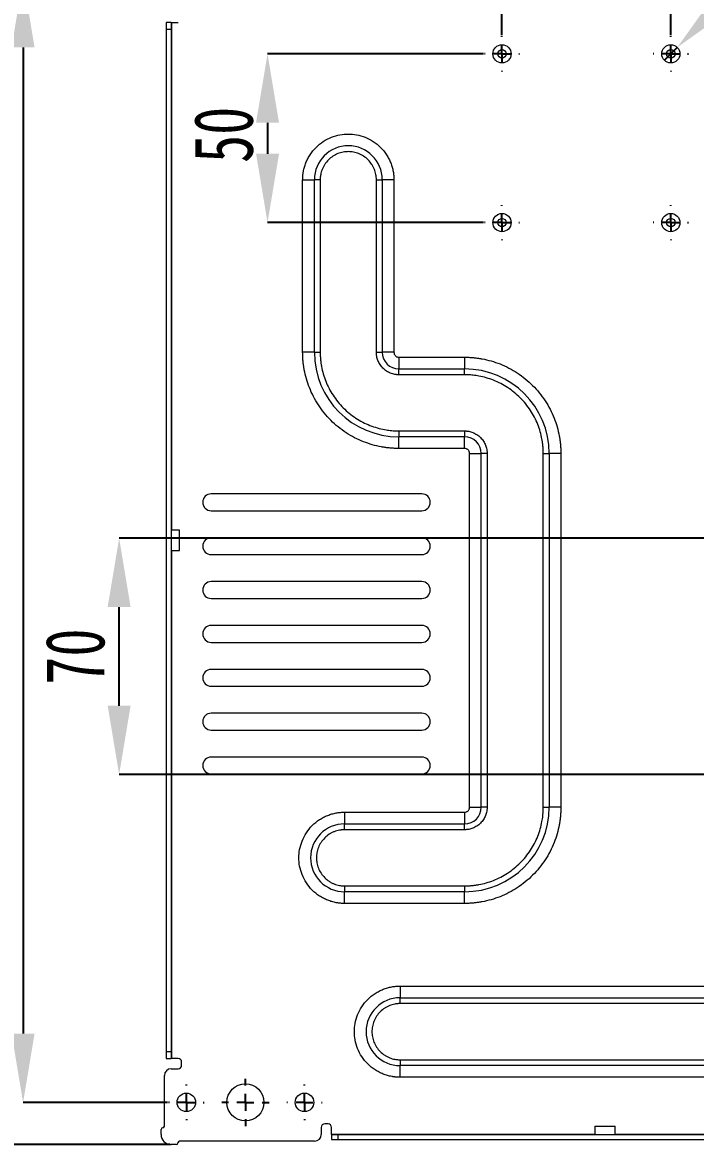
# Model space of a CAD drawing. Header units: millimetres. Extents: x 2 to 901, y 2 to 348.
# Drawn here: x 475.2 to 515.1, y 160.2 to 226.7 of the extents above; entities that cross this region are included whole.
import ezdxf

# ---------------------------------------------------------------- set-up
doc = ezdxf.new("R2010")
doc.units = ezdxf.units.MM
doc.header["$PDSIZE"] = -1
doc.layers.add('图框', color=7, linetype='Continuous')
doc.styles.add('SLDTEXTSTYLE4', font='TXT', dxfattribs={"width": 0.7})
doc.dimstyles.new('SLDDIMSTYLE0', dxfattribs={"dimtxt": 3.5, "dimasz": 4.08, "dimexe": 0, "dimexo": 0.0625, "dimgap": 0.875, "dimtad": 2, "dimdec": 1, "dimlfac": 5, "dimrnd": 1e-09, "dimzin": 12, "dimdsep": 46, "dimtxsty": 'SLDTEXTSTYLE4', "dimsah": 1, "dimcen": 0.09, "dimadec": 0, "dimazin": 3, "dimtfac": 1, "dimtdec": 1, "dimtofl": 0, "dimtmove": 0, "dimatfit": 3, "dimfxl": 1, "dimfrac": 2, "dimtolj": 1, "dimtzin": 12, "dimarcsym": 0})
doc.dimstyles.new('SLDDIMSTYLE1', dxfattribs={"dimtxt": 3.5, "dimasz": 4.08, "dimexe": 0, "dimexo": 0.0625, "dimgap": 0.875, "dimtad": 2, "dimdec": 1, "dimlfac": 5, "dimrnd": 1e-09, "dimzin": 12, "dimdsep": 46, "dimtxsty": 'SLDTEXTSTYLE4', "dimsah": 1, "dimcen": 0.09, "dimadec": 0, "dimazin": 3, "dimtfac": 1, "dimtdec": 1, "dimtmove": 0, "dimatfit": 0, "dimfxl": 1, "dimfrac": 2, "dimtolj": 1, "dimtzin": 12, "dimarcsym": 0})
doc.dimstyles.new('SLDDIMSTYLE2', dxfattribs={"dimtxt": 3.5, "dimasz": 4.08, "dimexe": 0, "dimexo": 0.0625, "dimgap": 0.875, "dimtad": 2, "dimdec": 1, "dimlfac": 5, "dimrnd": 1e-09, "dimzin": 12, "dimdsep": 46, "dimtxsty": 'SLDTEXTSTYLE4', "dimblk1": 'NONE', "dimsah": 1, "dimcen": 0, "dimadec": 0, "dimazin": 3, "dimtfac": 1, "dimtdec": 1, "dimtmove": 0, "dimatfit": 3, "dimldrblk": 'NONE', "dimfxl": 1, "dimfrac": 2, "dimtolj": 1, "dimtzin": 12, "dimarcsym": 0})

# ---------------------------------------------------------------- blocks, each defined once
blk = doc.blocks.new('_D_1')
at = {"layer": 'Defpoints', "color": 0, "transparency": 16777216}
for p in [(484.018, 231.834), (470.159, 160.234), (484.018, 160.234)]:
    blk.add_point(p, dxfattribs=at)
at = {"layer": '图框', "color": 0, "lineweight": -2, "transparency": 16777216}
for p, q in [((483.956, 231.834), (470.159, 231.834)), ((470.159, 227.754), (470.159, 164.314)), ((483.956, 160.234), (470.159, 160.234))]:
    blk.add_line(p, q, dxfattribs=at)
at = {"layer": '图框', "color": 0, "transparency": 16777216}
for points in [[(469.479, 227.754), (470.839, 227.754), (470.159, 231.834)], [(469.479, 164.314), (470.839, 164.314), (470.159, 160.234)]]:
    blk.add_solid(points, dxfattribs=at)
at = {"layer": '图框', "color": 0, "transparency": 16777216, "insert": (465.784, 191.903), "char_height": 3.5, "attachment_point": 2, "rotation": 90, "style": 'SLDTEXTSTYLE4'}
blk.add_mtext('\\A1;358', dxfattribs=at)
blk = doc.blocks.new('_D_4')
at = {"layer": 'Defpoints', "color": 0, "transparency": 16777216}
for p in [(483.868, 229.334), (475.245, 162.734), (483.868, 162.734)]:
    blk.add_point(p, dxfattribs=at)
at = {"layer": '图框', "color": 0, "lineweight": -2, "transparency": 16777216}
for p, q in [((483.806, 229.334), (475.245, 229.334)), ((475.245, 225.254), (475.245, 166.814)), ((483.806, 162.734), (475.245, 162.734))]:
    blk.add_line(p, q, dxfattribs=at)
at = {"layer": '图框', "color": 0, "transparency": 16777216}
for points in [[(474.565, 225.254), (475.925, 225.254), (475.245, 229.334)], [(474.565, 166.814), (475.925, 166.814), (475.245, 162.734)]]:
    blk.add_solid(points, dxfattribs=at)
at = {"layer": '图框', "color": 0, "transparency": 16777216, "insert": (470.87, 191.903), "char_height": 3.5, "attachment_point": 2, "rotation": 90, "style": 'SLDTEXTSTYLE4'}
blk.add_mtext('\\A1;333', dxfattribs=at)
blk = doc.blocks.new('_D_5')
at = {"layer": 'Defpoints', "color": 0, "transparency": 16777216}
for p in [(513.618, 236.634), (503.618, 225.913), (513.618, 225.913)]:
    blk.add_point(p, dxfattribs=at)
at = {"layer": '图框', "color": 0, "lineweight": -2, "transparency": 16777216}
for p, q in [((503.618, 225.975), (503.618, 236.634)), ((507.698, 236.634), (509.538, 236.634)), ((513.618, 225.975), (513.618, 236.634))]:
    blk.add_line(p, q, dxfattribs=at)
at = {"layer": '图框', "color": 0, "transparency": 16777216}
for points in [[(507.698, 237.314), (507.698, 235.954), (503.618, 236.634)], [(509.538, 237.314), (509.538, 235.954), (513.618, 236.634)]]:
    blk.add_solid(points, dxfattribs=at)
at = {"layer": '图框', "color": 0, "transparency": 16777216, "insert": (509.337, 241.009), "char_height": 3.5, "attachment_point": 2, "style": 'SLDTEXTSTYLE4'}
blk.add_mtext('\\A1;50', dxfattribs=at)
blk = doc.blocks.new('_D_6')
at = {"layer": 'Defpoints', "color": 0, "transparency": 16777216}
for p in [(502.578, 224.873), (489.728, 214.873), (502.578, 214.873)]:
    blk.add_point(p, dxfattribs=at)
at = {"layer": '图框', "color": 0, "lineweight": -2, "transparency": 16777216}
for p, q in [((502.516, 224.873), (489.728, 224.873)), ((489.728, 220.793), (489.728, 218.953)), ((502.516, 214.873), (489.728, 214.873))]:
    blk.add_line(p, q, dxfattribs=at)
at = {"layer": '图框', "color": 0, "transparency": 16777216}
for points in [[(489.048, 220.793), (490.408, 220.793), (489.728, 224.873)], [(489.048, 218.953), (490.408, 218.953), (489.728, 214.873)]]:
    blk.add_solid(points, dxfattribs=at)
at = {"layer": '图框', "color": 0, "transparency": 16777216, "insert": (485.353, 220.073), "char_height": 3.5, "attachment_point": 2, "rotation": 90, "style": 'SLDTEXTSTYLE4'}
blk.add_mtext('\\A1;50', dxfattribs=at)
blk = doc.blocks.new('_D_7')
at = {"layer": 'Defpoints', "color": 0, "transparency": 16777216}
for p in [(514, 225.254), (513.236, 224.491)]:
    blk.add_point(p, dxfattribs=at)
at = {"layer": '图框', "color": 0, "lineweight": -2, "transparency": 16777216}
for p, q in [((538.906, 250.161), (516.885, 228.139)), ((513.236, 224.491), (514, 225.254))]:
    blk.add_line(p, q, dxfattribs=at)
at = {"layer": '图框', "color": 0, "transparency": 16777216}
blk.add_solid([(516.404, 228.62), (517.366, 227.659), (514, 225.254)], dxfattribs=at)
at = {"layer": '图框', "color": 0, "transparency": 16777216, "insert": (518.447, 235.889), "char_height": 3.5, "attachment_point": 1, "rotation": 45, "style": 'SLDTEXTSTYLE4'}
blk.add_mtext('\\A1;4-BOS-M3*8', dxfattribs=at)
blk = doc.blocks.new('_NONE')
blk = doc.blocks.new('_D_12')
at = {"layer": 'Defpoints', "color": 0, "transparency": 16777216}
for p in [(480.936, 196.162), (520.618, 196.162), (520.618, 182.162)]:
    blk.add_point(p, dxfattribs=at)
at = {"layer": '图框', "color": 0, "lineweight": -2, "transparency": 16777216}
for p, q in [((520.556, 196.162), (480.936, 196.162)), ((480.936, 186.242), (480.936, 192.082)), ((520.556, 182.162), (480.936, 182.162))]:
    blk.add_line(p, q, dxfattribs=at)
at = {"layer": '图框', "color": 0, "transparency": 16777216}
for points in [[(480.256, 192.082), (481.616, 192.082), (480.936, 196.162)], [(480.256, 186.242), (481.616, 186.242), (480.936, 182.162)]]:
    blk.add_solid(points, dxfattribs=at)
at = {"layer": '图框', "color": 0, "transparency": 16777216, "insert": (476.561, 189.153), "char_height": 3.5, "attachment_point": 2, "rotation": 90, "style": 'SLDTEXTSTYLE4'}
blk.add_mtext('\\A1;70', dxfattribs=at)
blk = doc.blocks.new('SW_CENTERMARKSYMBOL_10')
at = {"layer": '图框', "color": 0}
for p, q in [((0, 1), (0, 1.04)), ((-1, 0), (-1.04, 0)), ((0, 0), (-0.5, 0)), ((0, 0), (0, 0.5)), ((0, 0), (0, -0.5)), ((0, 0), (0.5, 0)), ((1, 0), (1.04, 0)), ((0, -1), (0, -1.04))]:
    blk.add_line(p, q, dxfattribs=at)
blk = doc.blocks.new('SW_CENTERMARKSYMBOL_13')
at = {"layer": '图框', "color": 0}
for p, q in [((0, 1), (0, 1.04)), ((-1, 0), (-1.04, 0)), ((0, 0), (-0.5, 0)), ((0, 0), (0, 0.5)), ((0, 0), (0, -0.5)), ((0, 0), (0.5, 0)), ((1, 0), (1.04, 0)), ((0, -1), (0, -1.04))]:
    blk.add_line(p, q, dxfattribs=at)
blk = doc.blocks.new('SW_CENTERMARKSYMBOL_15')
at = {"layer": '图框', "color": 0}
for p, q in [((0, 1), (0, 1.04)), ((-1, 0), (-1.04, 0)), ((0, 0), (-0.5, 0)), ((0, 0), (0, 0.5)), ((0, 0), (0, -0.5)), ((0, 0), (0.5, 0)), ((1, 0), (1.04, 0)), ((0, -1), (0, -1.04))]:
    blk.add_line(p, q, dxfattribs=at)
blk = doc.blocks.new('SW_CENTERMARKSYMBOL_17')
at = {"layer": '图框', "color": 0}
for p, q in [((0, 1), (0, 1.04)), ((-1, 0), (-1.04, 0)), ((0, 0), (-0.5, 0)), ((0, 0), (0, 0.5)), ((0, 0), (0, -0.5)), ((0, 0), (0.5, 0)), ((1, 0), (1.04, 0)), ((0, -1), (0, -1.04))]:
    blk.add_line(p, q, dxfattribs=at)
blk = doc.blocks.new('SW_CENTERMARKSYMBOL_21')
at = {"layer": '图框', "color": 0}
for p, q in [((0, 1), (0, 1.4)), ((-1, 0), (-1.4, 0)), ((0, 0), (-0.5, 0)), ((0, 0), (0, 0.5)), ((0, 0), (0, -0.5)), ((0, 0), (0.5, 0)), ((1, 0), (1.4, 0)), ((0, -1), (0, -1.4))]:
    blk.add_line(p, q, dxfattribs=at)
blk = doc.blocks.new('SW_CENTERMARKSYMBOL_29')
at = {"layer": '图框', "color": 0}
for p, q in [((0, 1), (0, 1.05)), ((-1, 0), (-1.05, 0)), ((0, 0), (-0.5, 0)), ((0, 0), (0, 0.5)), ((0, 0), (0, -0.5)), ((0, 0), (0.5, 0)), ((1, 0), (1.05, 0)), ((0, -1), (0, -1.05))]:
    blk.add_line(p, q, dxfattribs=at)
blk = doc.blocks.new('SW_CENTERMARKSYMBOL_30')
at = {"layer": '图框', "color": 0}
for p, q in [((0, 1), (0, 1.05)), ((-1, 0), (-1.05, 0)), ((0, 0), (-0.5, 0)), ((0, 0), (0, 0.5)), ((0, 0), (0, -0.5)), ((0, 0), (0.5, 0)), ((1, 0), (1.05, 0)), ((0, -1), (0, -1.05))]:
    blk.add_line(p, q, dxfattribs=at)

msp = doc.modelspace()

# ---------------------------------------------------------------- linework, layer by layer
at = {"color": 7, "linetype": 'Continuous', "lineweight": 15}
for p, q in [((484.018, 226.734), (483.718, 226.734)), ((483.718, 226.734), (483.718, 226.334)), ((483.718, 226.334), (483.718, 165.734)), ((483.718, 226.334), (484.018, 226.334)), ((484.018, 226.734), (484.018, 226.334)), ((484.018, 226.734), (484.038, 226.734)), ((484.018, 226.334), (484.018, 165.734)), ((484.038, 226.734), (484.438, 226.734)), ((491.808, 207.19), (491.808, 217.413)), ((491.808, 217.413), (492.501, 217.413)), ((492.501, 207.19), (492.501, 217.413)), ((492.848, 217.413), (492.501, 217.413)), ((492.848, 217.413), (492.848, 207.19)), ((496.176, 217.413), (496.523, 217.413)), ((496.176, 207.19), (496.176, 217.413)), ((496.523, 217.413), (496.523, 207.19)), ((497.216, 217.413), (496.523, 217.413)), ((497.216, 217.413), (497.216, 207.19)), ((492.501, 207.19), (491.808, 207.19)), ((492.501, 207.19), (492.848, 207.19)), ((496.176, 207.19), (496.523, 207.19)), ((497.216, 207.19), (496.523, 207.19)), ((497.512, 206.894), (501.401, 206.894)), ((497.512, 206.894), (497.512, 206.201)), ((501.401, 206.894), (501.401, 206.201)), ((497.512, 206.201), (501.401, 206.201)), ((497.512, 205.855), (497.512, 206.201)), ((501.401, 205.855), (501.401, 206.201)), ((501.401, 205.855), (497.512, 205.855)), ((497.512, 202.526), (497.512, 202.179)), ((497.512, 202.526), (501.401, 202.526)), ((501.401, 202.179), (497.512, 202.179)), ((497.512, 201.487), (497.512, 202.179)), ((501.401, 202.526), (501.401, 202.179)), ((501.401, 201.487), (501.401, 202.179)), ((501.401, 201.487), (497.512, 201.487)), ((501.698, 180.227), (501.698, 201.19)), ((501.698, 201.19), (502.391, 201.19)), ((502.391, 180.227), (502.391, 201.19)), ((502.737, 201.19), (502.391, 201.19)), ((502.737, 201.19), (502.737, 180.227)), ((506.066, 201.19), (506.412, 201.19)), ((506.066, 180.227), (506.066, 201.19)), ((506.412, 201.19), (506.412, 180.227)), ((507.105, 201.19), (506.412, 201.19)), ((507.105, 201.19), (507.105, 180.227)), ((498.864, 198.797), (486.386, 198.797)), ((486.386, 197.797), (498.864, 197.797)), ((484.518, 196.636), (484.018, 196.636)), ((484.518, 195.436), (484.518, 196.636)), ((498.864, 196.197), (486.386, 196.197)), ((484.018, 195.436), (484.518, 195.436)), ((486.386, 195.197), (498.864, 195.197)), ((498.864, 193.597), (486.386, 193.597)), ((486.386, 192.597), (498.864, 192.597)), ((498.864, 190.997), (486.386, 190.997)), ((486.386, 189.997), (498.864, 189.997)), ((498.864, 188.397), (486.386, 188.397)), ((486.386, 187.397), (498.864, 187.397)), ((498.864, 185.797), (486.386, 185.797)), ((486.386, 184.797), (498.864, 184.797)), ((498.864, 183.197), (486.386, 183.197)), ((486.386, 182.197), (498.864, 182.197)), ((501.698, 180.227), (502.391, 180.227)), ((502.737, 180.227), (502.391, 180.227)), ((506.066, 180.227), (506.412, 180.227)), ((507.105, 180.227), (506.412, 180.227)), ((494.289, 179.931), (501.401, 179.931)), ((494.289, 179.931), (494.289, 179.238)), ((501.401, 179.931), (501.401, 179.238)), ((494.289, 179.238), (501.401, 179.238)), ((494.289, 178.892), (494.289, 179.238)), ((501.401, 178.892), (494.289, 178.892)), ((501.401, 178.892), (501.401, 179.238)), ((494.289, 175.563), (494.289, 175.216)), ((494.289, 175.563), (501.401, 175.563)), ((501.401, 175.563), (501.401, 175.216)), ((501.401, 175.216), (494.289, 175.216)), ((494.289, 174.524), (494.289, 175.216)), ((501.401, 174.524), (501.401, 175.216)), ((501.401, 174.524), (494.289, 174.524)), ((497.578, 169.627), (567.024, 169.627)), ((497.578, 169.627), (497.578, 168.934)), ((497.578, 168.934), (567.024, 168.934)), ((497.578, 168.588), (497.578, 168.934)), ((567.024, 168.588), (497.578, 168.588)), ((484.018, 165.734), (483.718, 165.734)), ((483.718, 165.734), (483.718, 165.334)), ((484.018, 165.734), (484.018, 165.334)), ((483.718, 165.334), (484.018, 165.334)), ((484.038, 165.334), (484.018, 165.334)), ((484.438, 165.334), (484.038, 165.334)), ((484.638, 164.93), (484.638, 165.134)), ((497.578, 165.259), (497.578, 164.913)), ((497.578, 165.259), (567.024, 165.259)), ((483.618, 161.334), (483.618, 164.33)), ((484.018, 164.73), (484.438, 164.73)), ((567.024, 164.913), (497.578, 164.913)), ((497.578, 164.22), (497.578, 164.913)), ((567.024, 164.22), (497.578, 164.22)), ((483.418, 160.834), (483.418, 161.134)), ((492.914, 161.254), (492.914, 160.834)), ((493.318, 161.454), (493.114, 161.454)), ((493.518, 160.854), (493.518, 161.254)), ((509.118, 161.334), (509.118, 160.834)), ((509.118, 161.334), (509.718, 161.334)), ((509.718, 161.334), (510.318, 161.334)), ((510.318, 160.834), (510.318, 161.334)), ((492.514, 160.434), (484.518, 160.434)), ((493.518, 160.834), (493.518, 160.854)), ((493.518, 160.834), (493.518, 160.534)), ((493.518, 160.834), (493.918, 160.834)), ((493.518, 160.534), (493.918, 160.534)), ((493.918, 160.534), (493.918, 160.834)), ((493.918, 160.834), (572.518, 160.834)), ((493.918, 160.534), (572.518, 160.534)), ((484.318, 160.234), (484.018, 160.234))]:
    msp.add_line(p, q, dxfattribs=at)
at = {"color": 8, "linetype": 'Continuous', "lineweight": 15}
for p, q in [((484.038, 226.734), (484.038, 196.636)), ((484.038, 195.436), (484.038, 165.334)), ((493.518, 160.854), (509.118, 160.854)), ((510.318, 160.854), (532.618, 160.854))]:
    msp.add_line(p, q, dxfattribs=at)
at = {"color": 7, "linetype": 'Continuous', "lineweight": 15}
for centre, radius in [((503.618, 224.873), 0.54), ((503.618, 224.873), 0.25), ((513.618, 224.873), 0.54), ((513.618, 224.873), 0.25), ((503.618, 214.873), 0.54), ((503.618, 214.873), 0.25), ((513.618, 214.873), 0.54), ((513.618, 214.873), 0.25), ((488.418, 162.734), 1.1), ((484.918, 162.734), 0.55), ((491.918, 162.734), 0.55)]:
    msp.add_circle(centre, radius, dxfattribs=at)
for centre, radius, start, end in [((494.512, 217.413), 2.011, 0, 180), ((497.512, 207.19), 5.011, 180, 270), ((497.512, 207.19), 0.989, 180, 270), ((501.401, 201.19), 5.011, 360, 90), ((501.401, 201.19), 0.989, 360, 90), ((486.386, 198.297), 0.5, 90, 270), ((498.864, 198.297), 0.5, 270, 90), ((486.386, 195.697), 0.5, 90, 270), ((498.864, 195.697), 0.5, 270, 90), ((486.386, 193.097), 0.5, 90, 270), ((498.864, 193.097), 0.5, 270, 90), ((486.386, 190.497), 0.5, 90, 270), ((498.864, 190.497), 0.5, 270, 90), ((486.386, 187.897), 0.5, 90, 270), ((498.864, 187.897), 0.5, 270, 90), ((486.386, 185.297), 0.5, 90, 270), ((498.864, 185.297), 0.5, 270, 90), ((486.386, 182.697), 0.5, 90, 270), ((498.864, 182.697), 0.5, 270, 90), ((501.401, 180.227), 5.011, 270, 360), ((501.401, 180.227), 0.989, 270, 360), ((494.289, 177.227), 2.011, 90, 270), ((497.578, 166.924), 2.011, 90, 270), ((484.438, 165.134), 0.2, 0, 90), ((484.438, 164.93), 0.2, 270, 0), ((484.018, 164.33), 0.4, 90, 180), ((483.518, 161.134), 0.1, 90, 180), ((483.518, 161.334), 0.1, 270, 0), ((493.114, 161.254), 0.2, 90, 180), ((493.318, 161.254), 0.2, 0, 90), ((484.018, 160.834), 0.6, 180, 270), ((484.318, 160.334), 0.1, 270, 0), ((484.518, 160.334), 0.1, 90, 180), ((492.514, 160.834), 0.4, 270, 0)]:
    msp.add_arc(centre, radius, start, end, dxfattribs=at)
for points, knots in [([(491.809, 217.413), (491.809, 217.437), (491.809, 217.484), (491.812, 217.555), (491.816, 217.625), (491.823, 217.695), (491.831, 217.765), (491.841, 217.835), (491.864, 217.968), (491.91, 218.161), (491.996, 218.413), (492.107, 218.659), (492.293, 218.977), (492.587, 219.339), (493.019, 219.69), (493.504, 219.941), (494.008, 220.086), (494.512, 220.132), (495.017, 220.086), (495.521, 219.941), (496.005, 219.69), (496.437, 219.339), (496.731, 218.977), (496.917, 218.659), (497.029, 218.413), (497.115, 218.161), (497.164, 217.951), (497.191, 217.783), (497.205, 217.66), (497.214, 217.537), (497.215, 217.454), (497.216, 217.413)], [0, 0, 0, 0, 0.008343, 0.016672, 0.024993, 0.033312, 0.041634, 0.049965, 0.058311, 0.0892, 0.120102, 0.15228, 0.18447, 0.250119, 0.315767, 0.380052, 0.441771, 0.500002, 0.558232, 0.619951, 0.684236, 0.749885, 0.815534, 0.847711, 0.879901, 0.910791, 0.941693, 0.956282, 0.970843, 0.985406, 1, 1, 1, 1]), ([(496.176, 217.413), (496.176, 217.43), (496.176, 217.464), (496.174, 217.515), (496.17, 217.565), (496.164, 217.616), (496.157, 217.666), (496.143, 217.752), (496.114, 217.874), (496.061, 218.029), (495.992, 218.18), (495.878, 218.376), (495.697, 218.598), (495.431, 218.815), (495.133, 218.969), (494.823, 219.058), (494.512, 219.087), (494.201, 219.058), (493.891, 218.969), (493.593, 218.815), (493.327, 218.598), (493.146, 218.376), (493.032, 218.18), (492.963, 218.029), (492.91, 217.874), (492.878, 217.736), (492.859, 217.616), (492.85, 217.515), (492.848, 217.447), (492.848, 217.413)], [0, 0, 0, 0, 0.009731, 0.019444, 0.02915, 0.038857, 0.048574, 0.05831, 0.089196, 0.120102, 0.152276, 0.18447, 0.250119, 0.315768, 0.380053, 0.441772, 0.500003, 0.558234, 0.619953, 0.684238, 0.749888, 0.815537, 0.84771, 0.879904, 0.91079, 0.941696, 0.961138, 0.980549, 1, 1, 1, 1]), ([(497.512, 201.487), (497.477, 201.487), (497.408, 201.487), (497.303, 201.49), (497.199, 201.495), (497.095, 201.502), (496.991, 201.51), (496.887, 201.521), (496.784, 201.533), (496.68, 201.547), (496.577, 201.563), (496.327, 201.607), (495.934, 201.7), (495.402, 201.881), (494.884, 202.117), (494.382, 202.41), (493.909, 202.755), (493.472, 203.15), (493.077, 203.588), (492.732, 204.06), (492.439, 204.562), (492.203, 205.08), (492.022, 205.612), (491.921, 206.039), (491.868, 206.358), (491.841, 206.565), (491.823, 206.773), (491.811, 206.981), (491.809, 207.121), (491.809, 207.19)], [0, 0, 0, 0, 0.011675, 0.023335, 0.034983, 0.046624, 0.058261, 0.069898, 0.081539, 0.093188, 0.10485, 0.116527, 0.178262, 0.240009, 0.304317, 0.368637, 0.434314, 0.500002, 0.565679, 0.631368, 0.695676, 0.759996, 0.821731, 0.883478, 0.906812, 0.9301, 0.953373, 0.976662, 1, 1, 1, 1]), ([(492.848, 207.19), (492.848, 207.159), (492.848, 207.095), (492.851, 207), (492.856, 206.906), (492.863, 206.811), (492.871, 206.717), (492.882, 206.623), (492.895, 206.529), (492.909, 206.435), (492.946, 206.224), (493.022, 205.899), (493.17, 205.465), (493.363, 205.041), (493.603, 204.631), (493.885, 204.244), (494.208, 203.886), (494.566, 203.563), (494.952, 203.281), (495.363, 203.041), (495.787, 202.849), (496.221, 202.7), (496.571, 202.618), (496.832, 202.575), (497.001, 202.553), (497.171, 202.537), (497.341, 202.528), (497.455, 202.526), (497.512, 202.526)], [0, 0, 0, 0, 0.012971, 0.025924, 0.038863, 0.051795, 0.064725, 0.077657, 0.090598, 0.103553, 0.116527, 0.17826, 0.240008, 0.304315, 0.368637, 0.434312, 0.500002, 0.565678, 0.631368, 0.695675, 0.759996, 0.82173, 0.883478, 0.906811, 0.930099, 0.953372, 0.976662, 1, 1, 1, 1]), ([(497.512, 205.855), (497.496, 205.855), (497.463, 205.855), (497.414, 205.858), (497.366, 205.862), (497.317, 205.869), (497.243, 205.881), (497.142, 205.905), (497.018, 205.947), (496.897, 206.002), (496.74, 206.094), (496.561, 206.239), (496.416, 206.418), (496.324, 206.575), (496.269, 206.696), (496.226, 206.821), (496.2, 206.931), (496.186, 207.028), (496.178, 207.109), (496.177, 207.163), (496.176, 207.19)], [0, 0, 0, 0, 0.023336, 0.046629, 0.069911, 0.093213, 0.116565, 0.178303, 0.240092, 0.304405, 0.368768, 0.500006, 0.631244, 0.695556, 0.759919, 0.821658, 0.883446, 0.922311, 0.961113, 1, 1, 1, 1]), ([(497.216, 207.19), (497.22, 207.153), (497.226, 207.095), (497.263, 207.026), (497.301, 206.979), (497.348, 206.941), (497.417, 206.904), (497.475, 206.898), (497.512, 206.894)], [0, 0, 0, 0, 0.239463, 0.369612, 0.500026, 0.630187, 0.76056, 1, 1, 1, 1]), ([(501.401, 206.894), (501.436, 206.894), (501.506, 206.893), (501.61, 206.89), (501.714, 206.886), (501.819, 206.879), (501.922, 206.87), (502.026, 206.86), (502.13, 206.847), (502.233, 206.833), (502.336, 206.817), (502.586, 206.773), (502.98, 206.68), (503.511, 206.499), (504.029, 206.263), (504.531, 205.97), (505.004, 205.625), (505.441, 205.23), (505.836, 204.793), (506.181, 204.32), (506.474, 203.818), (506.71, 203.3), (506.892, 202.769), (506.992, 202.341), (507.045, 202.022), (507.072, 201.815), (507.091, 201.608), (507.103, 201.399), (507.104, 201.26), (507.105, 201.19)], [0, 0, 0, 0, 0.011675, 0.023335, 0.034983, 0.046624, 0.058261, 0.069898, 0.081539, 0.093188, 0.10485, 0.116527, 0.178262, 0.240009, 0.304317, 0.368637, 0.434314, 0.500002, 0.565679, 0.631368, 0.695676, 0.759996, 0.821731, 0.883478, 0.906812, 0.9301, 0.953373, 0.976662, 1, 1, 1, 1]), ([(506.066, 201.19), (506.065, 201.222), (506.065, 201.285), (506.062, 201.38), (506.057, 201.475), (506.051, 201.569), (506.042, 201.664), (506.031, 201.758), (506.019, 201.852), (506.004, 201.945), (505.968, 202.156), (505.891, 202.481), (505.743, 202.916), (505.55, 203.34), (505.31, 203.75), (505.028, 204.136), (504.705, 204.494), (504.348, 204.817), (503.961, 205.099), (503.551, 205.339), (503.127, 205.532), (502.692, 205.68), (502.343, 205.762), (502.082, 205.806), (501.912, 205.828), (501.743, 205.843), (501.572, 205.853), (501.458, 205.854), (501.401, 205.855)], [0, 0, 0, 0, 0.012971, 0.025924, 0.038863, 0.051795, 0.064725, 0.077657, 0.090598, 0.103553, 0.116527, 0.17826, 0.240008, 0.304315, 0.368637, 0.434312, 0.500002, 0.565678, 0.631368, 0.695675, 0.759996, 0.82173, 0.883478, 0.906811, 0.930099, 0.953372, 0.976662, 1, 1, 1, 1]), ([(501.401, 202.526), (501.418, 202.526), (501.45, 202.525), (501.499, 202.523), (501.548, 202.518), (501.596, 202.512), (501.671, 202.499), (501.771, 202.476), (501.895, 202.433), (502.017, 202.378), (502.174, 202.286), (502.352, 202.141), (502.498, 201.963), (502.589, 201.806), (502.644, 201.684), (502.687, 201.56), (502.713, 201.449), (502.728, 201.353), (502.736, 201.272), (502.736, 201.217), (502.737, 201.19)], [0, 0, 0, 0, 0.023336, 0.046629, 0.069911, 0.093213, 0.116565, 0.178303, 0.240092, 0.304405, 0.368768, 0.500006, 0.631244, 0.695556, 0.759919, 0.821658, 0.883446, 0.922311, 0.961113, 1, 1, 1, 1]), ([(501.698, 201.19), (501.694, 201.227), (501.688, 201.285), (501.651, 201.354), (501.612, 201.401), (501.565, 201.44), (501.496, 201.476), (501.439, 201.483), (501.401, 201.487)], [0, 0, 0, 0, 0.239462, 0.369615, 0.500024, 0.630189, 0.760561, 1, 1, 1, 1]), ([(501.401, 179.931), (501.439, 179.935), (501.496, 179.941), (501.565, 179.978), (501.612, 180.016), (501.651, 180.063), (501.688, 180.132), (501.694, 180.19), (501.698, 180.227)], [0, 0, 0, 0, 0.239439, 0.369571, 0.499973, 0.630167, 0.760538, 1, 1, 1, 1]), ([(507.105, 180.227), (507.105, 180.192), (507.104, 180.123), (507.101, 180.018), (507.097, 179.914), (507.09, 179.81), (507.081, 179.706), (507.071, 179.602), (507.059, 179.499), (507.044, 179.395), (507.028, 179.292), (506.984, 179.042), (506.892, 178.649), (506.71, 178.117), (506.474, 177.599), (506.181, 177.097), (505.836, 176.625), (505.441, 176.187), (505.004, 175.792), (504.531, 175.447), (504.029, 175.154), (503.511, 174.918), (502.98, 174.737), (502.552, 174.636), (502.233, 174.583), (502.026, 174.557), (501.819, 174.538), (501.61, 174.526), (501.471, 174.524), (501.401, 174.524)], [0, 0, 0, 0, 0.011675, 0.023335, 0.034983, 0.046624, 0.058261, 0.069898, 0.081539, 0.093188, 0.10485, 0.116527, 0.178262, 0.240009, 0.304317, 0.368637, 0.434314, 0.500002, 0.565679, 0.631368, 0.695676, 0.759996, 0.821731, 0.883478, 0.906812, 0.9301, 0.953373, 0.976662, 1, 1, 1, 1]), ([(501.401, 175.563), (501.433, 175.563), (501.496, 175.563), (501.591, 175.566), (501.686, 175.571), (501.78, 175.578), (501.875, 175.587), (501.969, 175.597), (502.063, 175.61), (502.157, 175.624), (502.367, 175.661), (502.692, 175.737), (503.127, 175.886), (503.551, 176.078), (503.961, 176.318), (504.348, 176.6), (504.705, 176.923), (505.028, 177.281), (505.31, 177.668), (505.55, 178.078), (505.743, 178.502), (505.891, 178.936), (505.973, 179.286), (506.017, 179.547), (506.039, 179.716), (506.054, 179.886), (506.064, 180.056), (506.065, 180.17), (506.066, 180.227)], [0, 0, 0, 0, 0.012971, 0.025924, 0.038863, 0.051795, 0.064725, 0.077657, 0.090598, 0.103553, 0.116527, 0.17826, 0.240008, 0.304315, 0.368637, 0.434312, 0.500002, 0.565678, 0.631368, 0.695675, 0.759996, 0.82173, 0.883478, 0.906811, 0.930099, 0.953372, 0.976662, 1, 1, 1, 1]), ([(502.737, 180.227), (502.737, 180.211), (502.736, 180.178), (502.734, 180.13), (502.729, 180.081), (502.723, 180.032), (502.711, 179.958), (502.687, 179.858), (502.645, 179.733), (502.589, 179.612), (502.498, 179.455), (502.352, 179.276), (502.174, 179.131), (502.017, 179.039), (501.895, 178.984), (501.771, 178.942), (501.66, 178.915), (501.564, 178.901), (501.483, 178.893), (501.428, 178.892), (501.401, 178.892)], [0, 0, 0, 0, 0.023336, 0.046629, 0.069911, 0.093213, 0.116565, 0.178303, 0.240092, 0.304405, 0.368768, 0.500006, 0.631244, 0.695556, 0.759919, 0.821658, 0.883446, 0.922311, 0.961113, 1, 1, 1, 1]), ([(494.289, 174.524), (494.266, 174.524), (494.218, 174.524), (494.148, 174.527), (494.077, 174.532), (494.007, 174.538), (493.937, 174.546), (493.867, 174.556), (493.734, 174.579), (493.541, 174.625), (493.289, 174.711), (493.043, 174.823), (492.725, 175.008), (492.364, 175.302), (492.013, 175.734), (491.762, 176.219), (491.617, 176.723), (491.57, 177.227), (491.617, 177.732), (491.762, 178.236), (492.013, 178.72), (492.364, 179.153), (492.725, 179.446), (493.043, 179.632), (493.289, 179.744), (493.541, 179.83), (493.752, 179.879), (493.919, 179.906), (494.042, 179.92), (494.165, 179.929), (494.248, 179.93), (494.289, 179.931)], [0, 0, 0, 0, 0.008343, 0.016672, 0.024993, 0.033312, 0.041634, 0.049965, 0.058311, 0.0892, 0.120102, 0.15228, 0.18447, 0.250119, 0.315767, 0.380052, 0.441771, 0.500002, 0.558232, 0.619951, 0.684236, 0.749885, 0.815534, 0.847711, 0.879901, 0.910791, 0.941693, 0.956282, 0.970843, 0.985406, 1, 1, 1, 1]), ([(494.289, 178.892), (494.272, 178.891), (494.238, 178.891), (494.188, 178.889), (494.137, 178.885), (494.087, 178.879), (494.036, 178.873), (493.95, 178.858), (493.829, 178.829), (493.673, 178.776), (493.522, 178.708), (493.327, 178.593), (493.104, 178.412), (492.888, 178.146), (492.733, 177.848), (492.644, 177.538), (492.616, 177.227), (492.644, 176.917), (492.733, 176.606), (492.888, 176.308), (493.104, 176.042), (493.327, 175.861), (493.522, 175.747), (493.673, 175.678), (493.829, 175.625), (493.966, 175.593), (494.086, 175.574), (494.188, 175.565), (494.255, 175.563), (494.289, 175.563)], [0, 0, 0, 0, 0.0097307, 0.0194443, 0.0291501, 0.038857, 0.048574, 0.0583103, 0.0891963, 0.1201024, 0.152276, 0.1844699, 0.2501191, 0.3157683, 0.3800532, 0.4417723, 0.5000033, 0.5582344, 0.6199534, 0.6842384, 0.7498876, 0.8155368, 0.8477105, 0.8799043, 0.9107903, 0.9416964, 0.9611385, 0.9805488, 1, 1, 1, 1]), ([(497.578, 164.22), (497.555, 164.22), (497.508, 164.221), (497.437, 164.223), (497.367, 164.228), (497.296, 164.234), (497.226, 164.243), (497.156, 164.253), (497.024, 164.276), (496.83, 164.321), (496.578, 164.407), (496.333, 164.519), (496.015, 164.705), (495.653, 164.998), (495.302, 165.431), (495.051, 165.915), (494.906, 166.419), (494.86, 166.924), (494.906, 167.428), (495.051, 167.932), (495.302, 168.417), (495.653, 168.849), (496.015, 169.143), (496.333, 169.328), (496.578, 169.44), (496.83, 169.526), (497.041, 169.576), (497.208, 169.603), (497.331, 169.617), (497.455, 169.626), (497.537, 169.627), (497.578, 169.627)], [0, 0, 0, 0, 0.0083428, 0.0166719, 0.0249929, 0.0333116, 0.0416337, 0.0499648, 0.0583107, 0.0892004, 0.1201024, 0.1522798, 0.1844697, 0.2501185, 0.3157674, 0.3800521, 0.4417709, 0.5000017, 0.5582325, 0.6199512, 0.6842359, 0.7498848, 0.8155337, 0.8477111, 0.8799009, 0.9107906, 0.9416927, 0.9562825, 0.9708432, 0.9854055, 1, 1, 1, 1]), ([(497.578, 168.588), (497.561, 168.588), (497.528, 168.588), (497.477, 168.585), (497.426, 168.581), (497.376, 168.576), (497.326, 168.569), (497.239, 168.554), (497.118, 168.526), (496.963, 168.473), (496.811, 168.404), (496.616, 168.29), (496.393, 168.109), (496.177, 167.843), (496.022, 167.544), (495.933, 167.234), (495.905, 166.924), (495.933, 166.613), (496.022, 166.303), (496.177, 166.005), (496.393, 165.738), (496.616, 165.558), (496.811, 165.443), (496.963, 165.374), (497.118, 165.322), (497.256, 165.289), (497.376, 165.271), (497.477, 165.261), (497.544, 165.26), (497.578, 165.259)], [0, 0, 0, 0, 0.009731, 0.019444, 0.02915, 0.038857, 0.048574, 0.05831, 0.089196, 0.120102, 0.152276, 0.18447, 0.250119, 0.315768, 0.380053, 0.441772, 0.500003, 0.558234, 0.619953, 0.684238, 0.749888, 0.815537, 0.84771, 0.879904, 0.91079, 0.941696, 0.961138, 0.980549, 1, 1, 1, 1])]:
    msp.add_open_spline(points, degree=3, knots=knots, dxfattribs=at)

# ---------------------------------------------------------------- block references
at = {"layer": '图框'}
for name, p in [('SW_CENTERMARKSYMBOL_13', (503.618, 224.873)), ('SW_CENTERMARKSYMBOL_15', (513.618, 224.873)), ('SW_CENTERMARKSYMBOL_10', (503.618, 214.873)), ('SW_CENTERMARKSYMBOL_17', (513.618, 214.873)), ('SW_CENTERMARKSYMBOL_29', (484.918, 162.734)), ('SW_CENTERMARKSYMBOL_21', (488.418, 162.734)), ('SW_CENTERMARKSYMBOL_30', (491.918, 162.734))]:
    msp.add_blockref(name, p, dxfattribs=at)

# ---------------------------------------------------------------- dimensions: what is measured, and where the dimension line sits
at = {"layer": '图框', "color": 3}
dim = msp.add_diameter_dim_2p(p1=(513.236, 224.491), p2=(514, 225.254), text='4-BOS-M3*8', dimstyle='SLDDIMSTYLE2', override={"dimpost": '<>'}, dxfattribs=at)
dim.commit()
dim.dimension.update_dxf_attribs({"geometry": '_D_7', "text_midpoint": (529.914, 241.169), "dimtype": 163})
dim = msp.add_linear_dim(base=(513.618, 236.634), p1=(503.618, 225.913), p2=(513.618, 225.913), dimstyle='SLDDIMSTYLE1', dxfattribs=at)
dim.commit()
dim.dimension.update_dxf_attribs({"geometry": '_D_5', "text_midpoint": (509.337, 236.634), "dimtype": 160})
for base, p1, p2, dimstyle, picture, middle in [((470.159, 160.234), (484.018, 231.834), (484.018, 160.234), 'SLDDIMSTYLE0', '_D_1', (470.159, 191.903)), ((475.245, 162.734), (483.868, 229.334), (483.868, 162.734), 'SLDDIMSTYLE0', '_D_4', (475.245, 191.903)), ((480.936, 196.162), (520.618, 182.162), (520.618, 196.162), 'SLDDIMSTYLE1', '_D_12', (480.936, 189.153))]:
    dim = msp.add_linear_dim(base=base, p1=p1, p2=p2, angle=90, dimstyle=dimstyle, dxfattribs=at)
    dim.commit()
    dim.dimension.update_dxf_attribs({"geometry": picture, "text_midpoint": middle, "dimtype": 160})
at = {"layer": '图框'}
dim = msp.add_linear_dim(base=(489.728, 214.873), p1=(502.578, 224.873), p2=(502.578, 214.873), angle=90, dimstyle='SLDDIMSTYLE1', dxfattribs=at)
dim.commit()
dim.dimension.update_dxf_attribs({"geometry": '_D_6', "text_midpoint": (489.728, 220.073), "dimtype": 160})

doc.saveas('drawing.dxf')
